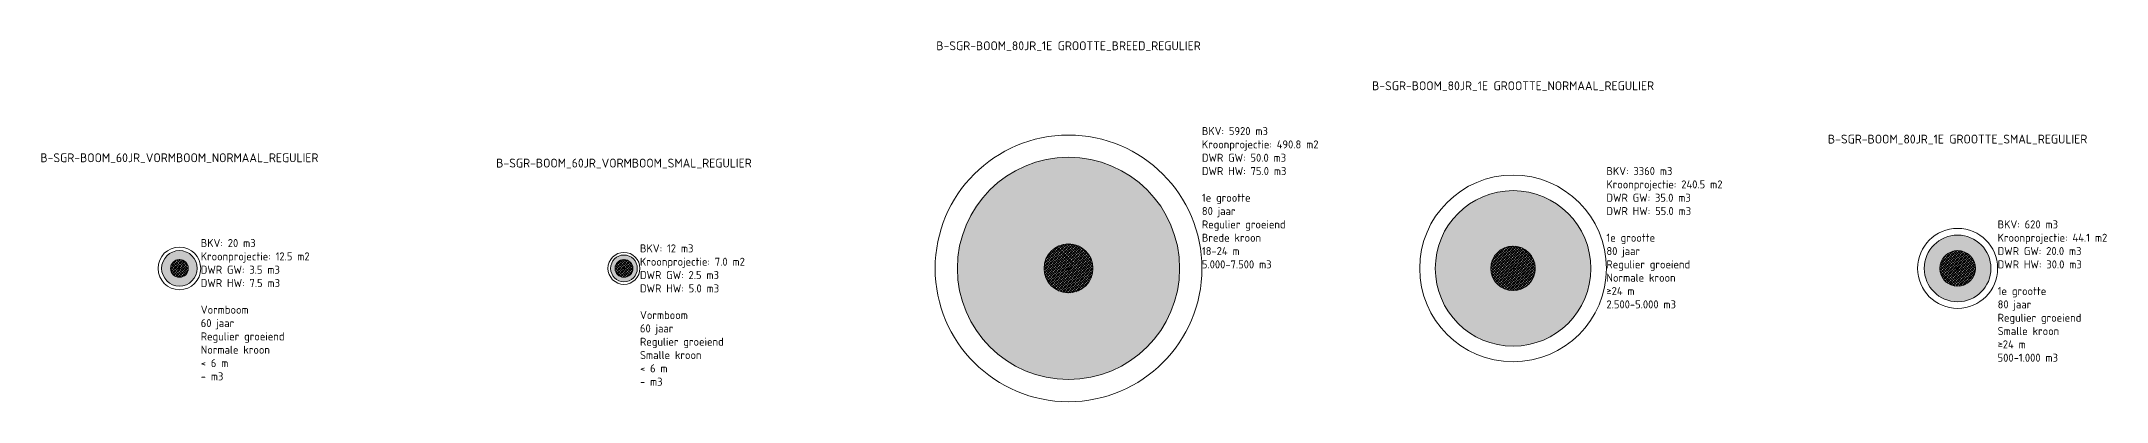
# Model space of a CAD drawing. Header units: metres. Extents: x -13 to 4465, y -15 to 526.
# Drawn here: x 3934.5 to 4166.8, y -15 to 25.6 of the extents above; entities that cross this region are included whole.
import ezdxf

# ---------------------------------------------------------------- set-up
doc = ezdxf.new("R2010")
doc.units = ezdxf.units.M
for name, color, linetype, lineweight in [('B-GV-GR-BOOM-T18', 7, 'Continuous', 18), ('B-GV-GR-BOOM_KROON-G', 90, 'Continuous', 18), ('B-GV-GR-BOOM_KROON-V', 92, 'Continuous', 18), ('B-GV-GR-BOOM_OBSTAKELVRIJ_BOVENGRONDS-G', 10, 'Continuous', 18), ('B-GV-GR-BOOM_OBSTAKELVRIJ_ONDERGRONDS-A', 142, 'Continuous', 18), ('B-GV-GR-BOOM_OBSTAKELVRIJ_ONDERGRONDS-G', 142, 'Continuous', 18), ('B-GV-GR-BOOM_STABILITEITSKLUIT-A', 12, 'Continuous', 18), ('B-GV-GR-BOOM_STABILITEITSKLUIT-G', 10, 'Continuous', 18), ('B-GV-GR-BOOM_STAMPOSITIE-G', 7, 'Continuous', 18)]:
    doc.layers.add(name, color=color, linetype=linetype, lineweight=lineweight)
doc.styles.add('NLCS-ISO', font='NLCS-ISO.ttf')

# ---------------------------------------------------------------- blocks, each defined once
blk = doc.blocks.new('B-SGR-BOOM_60JR_VORMBOOM_NORMAAL_REGULIER')
at = {"layer": 'B-GV-GR-BOOM_KROON-V'}
h = blk.add_hatch(color=256, dxfattribs=at)
edge = h.paths.add_edge_path(flags=0)
edge.add_arc((0, 0), 2, 0, 360)
at = {"layer": 'B-GV-GR-BOOM_OBSTAKELVRIJ_ONDERGRONDS-A'}
h = blk.add_hatch(dxfattribs=at)
h.set_pattern_fill('AGR-OBSTAKELVRIJ_ONDERGRONDS-SO', color=256, style=0, pattern_type=2)
h.set_pattern_definition([(135, (-3950, 0), (-0.141421356, -0.141421356), [])])
edge = h.paths.add_edge_path()
edge.add_arc((0, 0), 1, 0, 360)
at = {"layer": 'B-GV-GR-BOOM_STABILITEITSKLUIT-A'}
h = blk.add_hatch(dxfattribs=at)
h.set_pattern_fill('AGR-STABILITEITSKLUIT-SO', color=256, style=0, pattern_type=2)
h.set_pattern_definition([(45, (-3950, 0), (-0.176776695, 0.176776695), [])])
edge = h.paths.add_edge_path()
edge.add_arc((0, 0), 1, 0, 360)
at = {"layer": 'B-GV-GR-BOOM_KROON-G'}
blk.add_circle((0, 0), 2, dxfattribs=at)
at = {"layer": 'B-GV-GR-BOOM_OBSTAKELVRIJ_BOVENGRONDS-G'}
blk.add_circle((0, 0), 2.4, dxfattribs=at)
at = {"layer": 'B-GV-GR-BOOM_OBSTAKELVRIJ_ONDERGRONDS-G'}
blk.add_circle((0, 0), 1, dxfattribs=at)
at = {"layer": 'B-GV-GR-BOOM_STABILITEITSKLUIT-G'}
blk.add_circle((0, 0), 1, dxfattribs=at)
at = {"layer": 'B-GV-GR-BOOM_STAMPOSITIE-G'}
for p, q in [((-0.15, 0), (0.15, 0)), ((0, 0.15), (0, -0.15))]:
    blk.add_line(p, q, dxfattribs=at)
at = {"layer": 'B-GV-GR-BOOM-T18', "style": 'NLCS-ISO'}
for tag, p in [('BKV', (2.4, 2.4)), ('Kroonprojectie', (2.4, 0.9)), ('DWR Grondwaterprofiel', (2.4, -0.6)), ('DWR Hangwaterprofiel', (2.4, -2.1)), ('Boomgrootte', (2.4, -5.1)), ('Beoogde omloop', (2.4, -6.6)), ('Groeitype', (2.4, -8.1)), ('Kroontype', (2.4, -9.6)), ('Boomhoogteklasse', (2.4, -11.1)), ('Boomkroonvolumeklasse', (2.4, -12.6))]:
    blk.add_attdef(tag, p, '', height=0.9, dxfattribs=at)
blk = doc.blocks.new('B-SGR-BOOM_60JR_VORMBOOM_SMAL_REGULIER')
at = {"layer": 'B-GV-GR-BOOM_KROON-V'}
h = blk.add_hatch(color=256, dxfattribs=at)
edge = h.paths.add_edge_path(flags=0)
edge.add_arc((0, 0), 1.5, 0, 360)
at = {"layer": 'B-GV-GR-BOOM_OBSTAKELVRIJ_ONDERGRONDS-A'}
h = blk.add_hatch(dxfattribs=at)
h.set_pattern_fill('AGR-OBSTAKELVRIJ_ONDERGRONDS-SO', color=256, style=0, pattern_type=2)
h.set_pattern_definition([(135, (-4000, 0), (-0.141421356, -0.141421356), [])])
edge = h.paths.add_edge_path()
edge.add_arc((0, 0), 1, 0, 360)
at = {"layer": 'B-GV-GR-BOOM_STABILITEITSKLUIT-A'}
h = blk.add_hatch(dxfattribs=at)
h.set_pattern_fill('AGR-STABILITEITSKLUIT-SO', color=256, style=0, pattern_type=2)
h.set_pattern_definition([(45, (-4000, 0), (-0.176776695, 0.176776695), [])])
edge = h.paths.add_edge_path()
edge.add_arc((0, 0), 1, 0, 360)
at = {"layer": 'B-GV-GR-BOOM_KROON-G'}
blk.add_circle((0, 0), 1.5, dxfattribs=at)
at = {"layer": 'B-GV-GR-BOOM_OBSTAKELVRIJ_BOVENGRONDS-G'}
blk.add_circle((0, 0), 1.8, dxfattribs=at)
at = {"layer": 'B-GV-GR-BOOM_OBSTAKELVRIJ_ONDERGRONDS-G'}
blk.add_circle((0, 0), 1, dxfattribs=at)
at = {"layer": 'B-GV-GR-BOOM_STABILITEITSKLUIT-G'}
blk.add_circle((0, 0), 1, dxfattribs=at)
at = {"layer": 'B-GV-GR-BOOM_STAMPOSITIE-G'}
for p, q in [((-0.15, 0), (0.15, 0)), ((0, 0.15), (0, -0.15))]:
    blk.add_line(p, q, dxfattribs=at)
at = {"layer": 'B-GV-GR-BOOM-T18', "style": 'NLCS-ISO'}
for tag, p in [('BKV', (1.8, 1.8)), ('Kroonprojectie', (1.8, 0.3)), ('DWR Grondwaterprofiel', (1.8, -1.2)), ('DWR Hangwaterprofiel', (1.8, -2.7)), ('Boomgrootte', (1.8, -5.7)), ('Beoogde omloop', (1.8, -7.2)), ('Groeitype', (1.8, -8.7)), ('Kroontype', (1.8, -10.2)), ('Boomhoogteklasse', (1.8, -11.7)), ('Boomkroonvolumeklasse', (1.8, -13.2))]:
    blk.add_attdef(tag, p, '', height=0.9, dxfattribs=at)
blk = doc.blocks.new('B-SGR-BOOM_80JR_1E GROOTTE_BREED_REGULIER')
at = {"layer": 'B-GV-GR-BOOM_KROON-V'}
h = blk.add_hatch(color=256, dxfattribs=at)
edge = h.paths.add_edge_path(flags=0)
edge.add_arc((0, 0), 12.5, 0, 360)
at = {"layer": 'B-GV-GR-BOOM_OBSTAKELVRIJ_ONDERGRONDS-A'}
h = blk.add_hatch(dxfattribs=at)
h.set_pattern_fill('AGR-OBSTAKELVRIJ_ONDERGRONDS-SO', color=256, style=0, pattern_type=2)
h.set_pattern_definition([(135, (-4050, 0), (-0.141421356, -0.141421356), [])])
edge = h.paths.add_edge_path()
edge.add_arc((0, 0), 2.75, 0, 360)
at = {"layer": 'B-GV-GR-BOOM_STABILITEITSKLUIT-A'}
h = blk.add_hatch(dxfattribs=at)
h.set_pattern_fill('AGR-STABILITEITSKLUIT-SO', color=256, style=0, pattern_type=2)
h.set_pattern_definition([(45, (-4050, 0), (-0.176776695, 0.176776695), [])])
edge = h.paths.add_edge_path()
edge.add_arc((0, 0), 2.75, 0, 360)
at = {"layer": 'B-GV-GR-BOOM_KROON-G'}
blk.add_circle((0, 0), 12.5, dxfattribs=at)
at = {"layer": 'B-GV-GR-BOOM_OBSTAKELVRIJ_BOVENGRONDS-G'}
blk.add_circle((0, 0), 15, dxfattribs=at)
at = {"layer": 'B-GV-GR-BOOM_OBSTAKELVRIJ_ONDERGRONDS-G'}
blk.add_circle((0, 0), 2.75, dxfattribs=at)
at = {"layer": 'B-GV-GR-BOOM_STABILITEITSKLUIT-G'}
blk.add_circle((0, 0), 2.75, dxfattribs=at)
at = {"layer": 'B-GV-GR-BOOM_STAMPOSITIE-G'}
for p, q in [((-0.15, 0), (0.15, 0)), ((0, 0.15), (0, -0.15))]:
    blk.add_line(p, q, dxfattribs=at)
at = {"layer": 'B-GV-GR-BOOM-T18', "style": 'NLCS-ISO'}
for tag, p in [('BKV', (15, 15)), ('Kroonprojectie', (15, 13.5)), ('DWR Grondwaterprofiel', (15, 12)), ('DWR Hangwaterprofiel', (15, 10.5)), ('Boomgrootte', (15, 7.5)), ('Beoogde omloop', (15, 6)), ('Groeitype', (15, 4.5)), ('Kroontype', (15, 3)), ('Boomhoogteklasse', (15, 1.5)), ('Boomkroonvolumeklasse', (15, 0))]:
    blk.add_attdef(tag, p, '', height=0.9, dxfattribs=at)
blk = doc.blocks.new('B-SGR-BOOM_80JR_1E GROOTTE_NORMAAL_REGULIER')
at = {"layer": 'B-GV-GR-BOOM_KROON-V'}
h = blk.add_hatch(color=256, dxfattribs=at)
edge = h.paths.add_edge_path(flags=0)
edge.add_arc((0, 0), 8.75, 0, 360)
at = {"layer": 'B-GV-GR-BOOM_OBSTAKELVRIJ_ONDERGRONDS-A'}
h = blk.add_hatch(dxfattribs=at)
h.set_pattern_fill('AGR-OBSTAKELVRIJ_ONDERGRONDS-SO', color=256, style=0, pattern_type=2)
h.set_pattern_definition([(135, (-4100, 0), (-0.141421356, -0.141421356), [])])
edge = h.paths.add_edge_path()
edge.add_arc((0, 0), 2.5, 0, 360)
at = {"layer": 'B-GV-GR-BOOM_STABILITEITSKLUIT-A'}
h = blk.add_hatch(dxfattribs=at)
h.set_pattern_fill('AGR-STABILITEITSKLUIT-SO', color=256, style=0, pattern_type=2)
h.set_pattern_definition([(45, (-4100, 0), (-0.176776695, 0.176776695), [])])
edge = h.paths.add_edge_path()
edge.add_arc((0, 0), 2.5, 0, 360)
at = {"layer": 'B-GV-GR-BOOM_KROON-G'}
blk.add_circle((0, 0), 8.75, dxfattribs=at)
at = {"layer": 'B-GV-GR-BOOM_OBSTAKELVRIJ_BOVENGRONDS-G'}
blk.add_circle((0, 0), 10.5, dxfattribs=at)
at = {"layer": 'B-GV-GR-BOOM_OBSTAKELVRIJ_ONDERGRONDS-G'}
blk.add_circle((0, 0), 2.5, dxfattribs=at)
at = {"layer": 'B-GV-GR-BOOM_STABILITEITSKLUIT-G'}
blk.add_circle((0, 0), 2.5, dxfattribs=at)
at = {"layer": 'B-GV-GR-BOOM_STAMPOSITIE-G'}
for p, q in [((-0.15, 0), (0.15, 0)), ((0, 0.15), (0, -0.15))]:
    blk.add_line(p, q, dxfattribs=at)
at = {"layer": 'B-GV-GR-BOOM-T18', "style": 'NLCS-ISO'}
for tag, p in [('BKV', (10.5, 10.5)), ('Kroonprojectie', (10.5, 9)), ('DWR Grondwaterprofiel', (10.5, 7.5)), ('DWR Hangwaterprofiel', (10.5, 6)), ('Boomgrootte', (10.5, 3)), ('Beoogde omloop', (10.5, 1.5)), ('Groeitype', (10.5, 0)), ('Kroontype', (10.5, -1.5)), ('Boomhoogteklasse', (10.5, -3)), ('Boomkroonvolumeklasse', (10.5, -4.5))]:
    blk.add_attdef(tag, p, '', height=0.9, dxfattribs=at)
blk = doc.blocks.new('B-SGR-BOOM_80JR_1E GROOTTE_SMAL_REGULIER')
at = {"layer": 'B-GV-GR-BOOM_KROON-V'}
h = blk.add_hatch(color=256, dxfattribs=at)
edge = h.paths.add_edge_path(flags=0)
edge.add_arc((0, 0), 3.75, 0, 360)
at = {"layer": 'B-GV-GR-BOOM_OBSTAKELVRIJ_ONDERGRONDS-A'}
h = blk.add_hatch(dxfattribs=at)
h.set_pattern_fill('AGR-OBSTAKELVRIJ_ONDERGRONDS-SO', color=256, style=0, pattern_type=2)
h.set_pattern_definition([(135, (-4150, 0), (-0.141421356, -0.141421356), [])])
edge = h.paths.add_edge_path()
edge.add_arc((0, 0), 2, 0, 360)
at = {"layer": 'B-GV-GR-BOOM_STABILITEITSKLUIT-A'}
h = blk.add_hatch(dxfattribs=at)
h.set_pattern_fill('AGR-STABILITEITSKLUIT-SO', color=256, style=0, pattern_type=2)
h.set_pattern_definition([(45, (-4150, 0), (-0.176776695, 0.176776695), [])])
edge = h.paths.add_edge_path()
edge.add_arc((0, 0), 2, 0, 360)
at = {"layer": 'B-GV-GR-BOOM_KROON-G'}
blk.add_circle((0, 0), 3.75, dxfattribs=at)
at = {"layer": 'B-GV-GR-BOOM_OBSTAKELVRIJ_BOVENGRONDS-G'}
blk.add_circle((0, 0), 4.5, dxfattribs=at)
at = {"layer": 'B-GV-GR-BOOM_OBSTAKELVRIJ_ONDERGRONDS-G'}
blk.add_circle((0, 0), 2, dxfattribs=at)
at = {"layer": 'B-GV-GR-BOOM_STABILITEITSKLUIT-G'}
blk.add_circle((0, 0), 2, dxfattribs=at)
at = {"layer": 'B-GV-GR-BOOM_STAMPOSITIE-G'}
for p, q in [((-0.15, 0), (0.15, 0)), ((0, 0.15), (0, -0.15))]:
    blk.add_line(p, q, dxfattribs=at)
at = {"layer": 'B-GV-GR-BOOM-T18', "style": 'NLCS-ISO'}
for tag, p in [('BKV', (4.5, 4.5)), ('Kroonprojectie', (4.5, 3)), ('DWR Grondwaterprofiel', (4.5, 1.5)), ('DWR Hangwaterprofiel', (4.5, 0)), ('Boomgrootte', (4.5, -3)), ('Beoogde omloop', (4.5, -4.5)), ('Groeitype', (4.5, -6)), ('Kroontype', (4.5, -7.5)), ('Boomhoogteklasse', (4.5, -9)), ('Boomkroonvolumeklasse', (4.5, -10.5))]:
    blk.add_attdef(tag, p, '', height=0.9, dxfattribs=at)

msp = doc.modelspace()

# ---------------------------------------------------------------- block references
for name, p, values in [('B-SGR-BOOM_80JR_1E GROOTTE_BREED_REGULIER', (4050, 0), {'DWR Hangwaterprofiel': 'DWR HW: 75.0 m3', 'DWR Grondwaterprofiel': 'DWR GW: 50.0 m3', 'Boomgrootte': '1e grootte', 'Beoogde omloop': '80 jaar', 'Groeitype': 'Regulier groeiend', 'Kroontype': 'Brede kroon', 'Boomhoogteklasse': '18-24 m', 'Boomkroonvolumeklasse': '5.000-7.500 m3', 'Kroonprojectie': 'Kroonprojectie: 490.8 m2', 'BKV': 'BKV: 5920 m3'}), ('B-SGR-BOOM_80JR_1E GROOTTE_NORMAAL_REGULIER', (4100, 0), {'DWR Hangwaterprofiel': 'DWR HW: 55.0 m3', 'DWR Grondwaterprofiel': 'DWR GW: 35.0 m3', 'Boomgrootte': '1e grootte', 'Beoogde omloop': '80 jaar', 'Groeitype': 'Regulier groeiend', 'Kroontype': 'Normale kroon', 'Boomhoogteklasse': '≥24 m', 'Boomkroonvolumeklasse': '2.500-5.000 m3', 'Kroonprojectie': 'Kroonprojectie: 240.5 m2', 'BKV': 'BKV: 3360 m3'}), ('B-SGR-BOOM_80JR_1E GROOTTE_SMAL_REGULIER', (4150, 0), {'DWR Hangwaterprofiel': 'DWR HW: 30.0 m3', 'DWR Grondwaterprofiel': 'DWR GW: 20.0 m3', 'Boomgrootte': '1e grootte', 'Beoogde omloop': '80 jaar', 'Groeitype': 'Regulier groeiend', 'Kroontype': 'Smalle kroon', 'Boomhoogteklasse': '≥24 m', 'Boomkroonvolumeklasse': '500-1.000 m3', 'Kroonprojectie': 'Kroonprojectie: 44.1 m2', 'BKV': 'BKV: 620 m3'}), ('B-SGR-BOOM_60JR_VORMBOOM_NORMAAL_REGULIER', (3950, 0), {'DWR Hangwaterprofiel': 'DWR HW: 7.5 m3', 'DWR Grondwaterprofiel': 'DWR GW: 3.5 m3', 'Boomgrootte': 'Vormboom', 'Beoogde omloop': '60 jaar', 'Groeitype': 'Regulier groeiend', 'Kroontype': 'Normale kroon', 'Boomhoogteklasse': '< 6 m', 'Boomkroonvolumeklasse': '- m3', 'Kroonprojectie': 'Kroonprojectie: 12.5 m2', 'BKV': 'BKV: 20 m3'}), ('B-SGR-BOOM_60JR_VORMBOOM_SMAL_REGULIER', (4000, 0), {'DWR Hangwaterprofiel': 'DWR HW: 5.0 m3', 'DWR Grondwaterprofiel': 'DWR GW: 2.5 m3', 'Boomgrootte': 'Vormboom', 'Beoogde omloop': '60 jaar', 'Groeitype': 'Regulier groeiend', 'Kroontype': 'Smalle kroon', 'Boomhoogteklasse': '< 6 m', 'Boomkroonvolumeklasse': '- m3', 'Kroonprojectie': 'Kroonprojectie: 7.0 m2', 'BKV': 'BKV: 12 m3'})]:
    msp.add_blockref(name, p).add_auto_attribs(values)

# ---------------------------------------------------------------- texts
at = {"char_height": 1, "attachment_point": 5, "style": 'NLCS-ISO'}
for s, insert in [('B-SGR-BOOM_80JR_1E GROOTTE_BREED_REGULIER', (4050, 25)), ('B-SGR-BOOM_80JR_1E GROOTTE_NORMAAL_REGULIER', (4100, 20.5)), ('B-SGR-BOOM_80JR_1E GROOTTE_SMAL_REGULIER', (4150, 14.5)), ('B-SGR-BOOM_60JR_VORMBOOM_NORMAAL_REGULIER', (3950, 12.4)), ('B-SGR-BOOM_60JR_VORMBOOM_SMAL_REGULIER', (4000, 11.8))]:
    msp.add_mtext(s, dxfattribs=dict(at, insert=insert))

doc.saveas('drawing.dxf')
